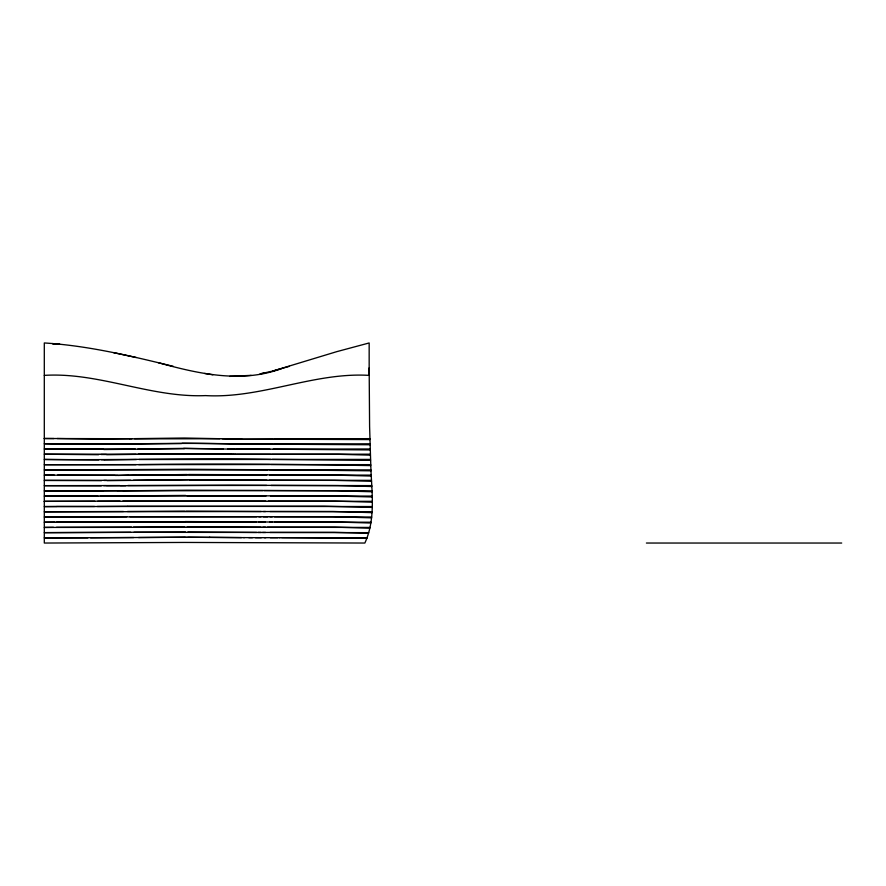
<?xml version="1.0" encoding="UTF-8"?>
<svg xmlns="http://www.w3.org/2000/svg" width="886" height="886" viewBox="0 0 886 886"><rect width="100%" height="100%" fill="white"/><g stroke="black" fill="none" stroke-linecap="round" stroke-linejoin="round"><path stroke-width="1.33" d="M289.345 366.339L272.644 371.09L336.758 351.653L369.163 342.96L369.163 375.376C313.677 372.054 261.259 398.755 205.541 395.599C150.675 397.903 98.999 372.009 44.3 375.376M158.406 362.717C198.176 373.682 240.948 383.461 281.205 368.742M264.283 373.039L260.008 373.903L272.6 371.079M251.181 375.354L229.707 376.395M134.473 438.648L184.377 438.027L242.653 439.146M129.589 438.891L219.872 438.725M131.848 438.692L100.317 439.179L57.114 438.526M132.678 444.019L181.575 443.509M137.906 448.98L182.416 448.394L235.045 449.18M135.292 449.025L44.3 448.98L103.496 449.302M136.101 454.352L106.785 454.717M138.205 454.186L225.033 454.031M136.411 459.568L104.315 459.923M44.3 501.354L94.891 501.31M129.223 438.736L44.3 438.504M132.236 443.875L44.3 443.742C108.026 445.436 171.729 441.97 235.443 444.13M139.036 459.524L370.481 459.402M138.681 464.596C216.018 463.611 293.41 464.275 370.736 465.593M136.056 464.641L44.3 464.696L269.709 464.53M128.791 475.295L187.334 474.508M136.156 475.04L118.037 475.417M136.798 475.184L266.786 474.929M133.365 480.256L188.375 479.736M128.204 475.14L115.335 475.439M130.707 480.29L44.3 480.411L101.58 480.666M127.828 485.495L266.653 485.439M125.834 485.661L120.418 485.716M122.877 490.844L262.854 490.6M117.45 490.888L186.957 490.213L372.02 490.844M124.505 495.883L185.617 495.44M127.772 506.238L372.319 506.548M127.374 506.305L97.327 506.482M126.731 516.693L44.3 517.014L261.06 516.748M131.527 527.104L56.471 527.336M133.409 527.115L184.809 526.793M130.685 532.364L44.3 532.641L185.573 532.01M133.919 532.309L261.126 532.453M133.664 537.536L53.37 537.835M138.515 537.525L184.022 537.226M273.187 439.234L242.332 439.246M274.095 439.223L369.872 439.589M117.539 475.239L57.579 475.14M119.798 485.561L44.3 485.65L101.358 485.816M122.124 490.722L44.3 490.888L98.324 490.977M123.165 495.894L100.24 495.994M122.789 501.077L265.9 501.088M120.097 501.099L44.3 501.354M127.473 511.466L184.786 511.122M123.442 511.488L44.3 511.798L265.567 511.521M129.832 516.671L256.674 516.726M130.929 521.898L56.56 522.098M131.826 521.876L185.274 521.799M272.689 444.196L182.173 443.199M273.674 444.185L370.005 444.75M114.859 475.25L44.3 475.162L54.334 475.14M107.062 480.655L189.515 479.736L266.996 480.212M106.841 485.805L231.013 485.24L337.821 485.606L371.799 486.514M116.764 490.755L103.285 490.811M56.804 506.504L44.3 506.582L324.187 506.227L372.297 507.423M54.943 522.164L44.3 522.231L93.274 522.064M53.47 527.336L44.3 527.436L265.479 527.225M270.064 449.224L227.647 448.969M273.22 449.191L370.16 449.933M97.659 501.299L372.353 501.321M93.75 522.131L265.435 521.987M281.593 537.658L366.959 537.857M279.334 537.658L366.837 538.201M184.299 448.704L103.773 449.534M270.629 454.263L236.728 454.274M271.614 454.296L370.293 454.186M189.416 480.046L334.543 480.367L371.511 481.286M103.861 480.467L106.575 480.467M103.618 485.639L106.331 485.628M103.141 490.966L99.01 490.977M56.937 506.427L94.569 506.493M274.416 516.76L371.677 517.003M274.383 521.998L370.99 522.219M53.393 537.802L44.3 537.846L87.902 537.835M90.538 537.791L186.304 537.226M280.175 537.669L270.319 537.68M277.916 537.669L264.371 537.669M106.464 454.496L101.07 454.496M271.072 459.413C195.474 457.907 119.887 460.288 44.3 459.457L98.833 459.923M101.259 459.701L103.972 459.701M54.345 469.901L44.3 469.934L370.924 469.879M188.485 474.497L337.577 475.162L371.223 476.048M186.891 495.739L332.217 495.927L372.264 496.968M97.992 496.127L44.3 496.127L266.088 495.872M269.997 511.532L372.109 511.776M269.942 516.76L332.704 516.671L371.588 517.845M269.898 521.998L332.483 521.898L370.857 523.028M270.053 532.464L368.665 532.652M646.403 543.04L841.7 543.04M183.635 448.394L223.228 448.892M272.29 459.38L370.514 460.355M270.551 464.574L370.691 464.641M263.452 511.532L332.748 511.466L372.054 512.64M272.301 516.782L258.823 516.748M263.286 516.76L267.782 516.771M185.185 521.566L256.586 521.965M272.102 522.009L258.612 521.987M267.317 527.236L334.974 527.137L369.827 528.167M262.821 527.225L369.994 527.436M262.5 532.453L334.288 532.342L368.498 533.239M258.025 532.442L265.579 532.464M184.465 537.304L187.898 537.315M187.433 537.237L209.96 537.392M265.822 537.68L255.423 537.658M369.85 438.636L243.417 439.257M44.3 438.504L53.935 438.548M98.612 454.717L44.3 454.219L229.374 454.086M54.279 469.957L188.574 469.27L267.893 469.768M270.485 495.894L372.242 496.082M268.159 501.088L335.473 501.122L372.353 502.196M185.938 511.122L261.149 511.51M187.09 526.793L261.038 527.214M187.843 532.01L256.696 532.442M188.574 537.237L244.37 537.625M261.348 537.669L248.767 537.636M269.3 469.713L370.968 470.82C372.131 494.886 375.287 520.392 364.855 543.04L184.343 542.442L44.3 543.04L44.3 342.96C88.091 345.684 130.906 355.973 173.39 366.372M269.577 474.996L371.179 475.117M271.016 485.462L371.755 485.606M243.672 537.603L252.466 537.647M369.983 443.797L241.967 444.229M269.156 480.223L371.455 480.356M263.95 490.611L336.503 490.789L372.065 491.741M241.49 537.592L209.395 537.348M370.126 448.98L239.364 449.224M234.58 454.252L338.607 454.296L370.326 455.138M232.42 454.23L235.82 454.164M230.26 454.208L233.682 454.141M241.158 444.119L238.999 444.096M236.352 449.091L238.5 449.124M225.897 454.153L231.534 454.119M240.483 439.113L241.579 439.124M237.913 444.074L235.731 444.041M240.15 439.201L222.176 438.78M204.611 373.449L212.873 374.8M113.53 352.628L136.189 357.512M370.968 470.876L369.595 426.498L369.163 367.9M59.75 344.277L52.451 343.613L59.75 344.277"/></g></svg>
